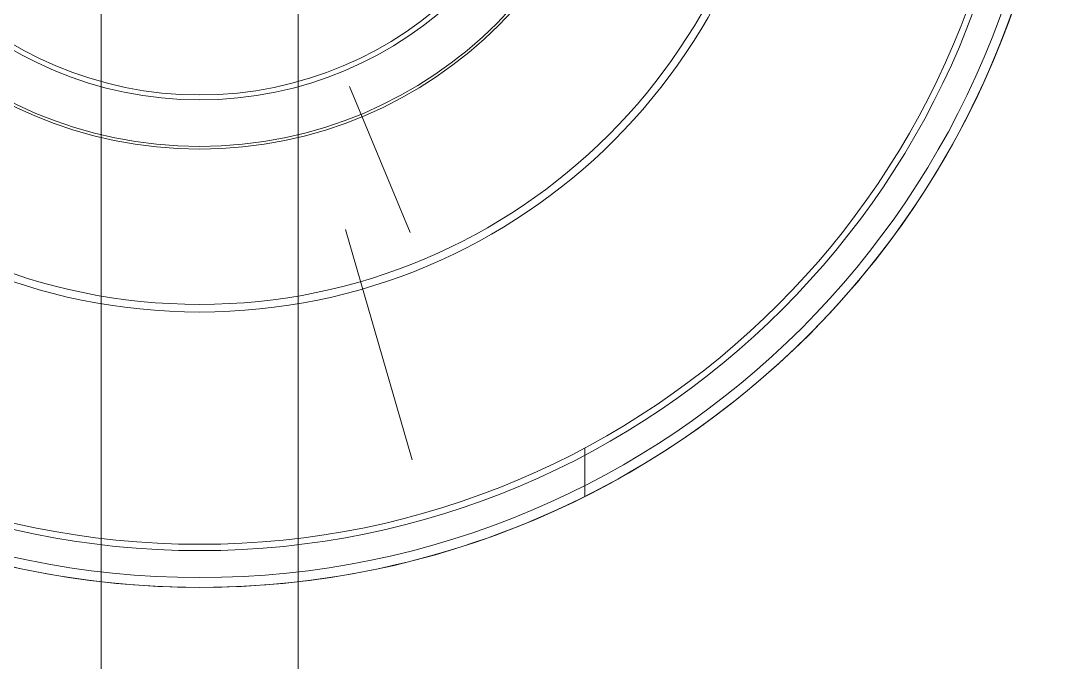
# Model space of a CAD drawing. Header units: millimetres. Extents: x -677815 to 476396, y -125373 to 39000.
# Drawn here: x 132241.7 to 132453, y -725.2 to -595 of the extents above; entities that cross this region are included whole.
import ezdxf

# ---------------------------------------------------------------- set-up
doc = ezdxf.new("R2010")
doc.units = ezdxf.units.MM
doc.layers.add('AM_BOR', color=4, linetype='Continuous', lineweight=25)
doc.layers.add('Xref building Toll$0$P-SANR-FIXT', color=6, linetype='Continuous', lineweight=9)
pattern_1 = [(90, (0, 0), (-406, 2e-14), [])]

# ---------------------------------------------------------------- blocks, each defined once
blk = doc.blocks.new('Xref building Toll$0$FP_358-MASTER GROUND FLOOR')
at = {"layer": 'Xref building Toll$0$P-SANR-FIXT'}
blk.add_line((10.37, 562.3), (-3.18, 609.1), dxfattribs=at)
blk = doc.blocks.new('Xref building Toll$0$FP_357-MASTER GROUND FLOOR')
at = {"layer": 'Xref building Toll$0$P-SANR-FIXT'}
blk.add_blockref('Xref building Toll$0$FP_358-MASTER GROUND FLOOR', (0, 0), dxfattribs=at)
blk = doc.blocks.new('Xref building Toll$0$FP_360-MASTER GROUND FLOOR')
at = {"layer": 'Xref building Toll$0$P-SANR-FIXT'}
blk.add_line((9.52, 533.29), (-2.79, 562.9), dxfattribs=at)
blk = doc.blocks.new('Xref building Toll$0$FP_359-MASTER GROUND FLOOR')
at = {"layer": 'Xref building Toll$0$P-SANR-FIXT'}
blk.add_blockref('Xref building Toll$0$FP_360-MASTER GROUND FLOOR', (0, 0), dxfattribs=at)
blk = doc.blocks.new('Xref building Toll$0$FP_372-MASTER GROUND FLOOR')
at = {"layer": 'Xref building Toll$0$P-SANR-FIXT'}
blk.add_line((60, 230), (60, 765), dxfattribs=at)
blk = doc.blocks.new('Xref building Toll$0$FP_374-MASTER GROUND FLOOR')
at = {"layer": 'Xref building Toll$0$P-SANR-FIXT'}
blk.add_line((20, 765), (20, 230), dxfattribs=at)
blk = doc.blocks.new('Xref building Toll$0$Safety_Shower_amp_Eye_Wash_6042 - Existing-1652982-MASTER GROUND FLOOR')
at = {"layer": 'Xref building Toll$0$P-SANR-FIXT'}
h = blk.add_hatch(dxfattribs=at)
h.set_pattern_fill('FP_312', color=256, style=0, pattern_type=2)
h.set_pattern_definition(pattern_1)
edge = h.paths.add_edge_path(flags=0)
edge.add_arc((40, 460), 166.25, 180, 360)
edge.add_arc((40, 460), 166.25, 360, 540)
edge = h.paths.add_edge_path(flags=0)
edge.add_arc((40, 460), 175, 180, 360)
edge.add_arc((40, 460), 175, 360, 540)
h = blk.add_hatch(dxfattribs=at)
h.set_pattern_fill('FP_312', color=256, style=0, pattern_type=2)
h.set_pattern_definition(pattern_1)
edge = h.paths.add_edge_path(flags=0)
edge.add_arc((40, 460), 76, 180, 360)
edge.add_arc((40, 460), 76, 360, 540)
edge = h.paths.add_edge_path(flags=0)
edge.add_arc((40, 460), 85.46, 180, 360)
edge.add_arc((40, 460), 85.46, 360, 540)
h = blk.add_hatch(dxfattribs=at)
h.set_pattern_fill('FP_311', color=256, style=0, pattern_type=2)
h.set_pattern_definition([(180, (0, 0), (-5e-14, -406), [])])
edge = h.paths.add_edge_path(flags=0)
edge.add_arc((40, 460), 75, 90, 270)
edge.add_arc((40, 460), 75, 270, 450)
edge = h.paths.add_edge_path(flags=0)
edge.add_arc((40, 460), 20, 270, 450)
edge.add_arc((40, 460), 20, 90, 270)
for radius, start, end in [(175, 360, 180), (175, 0, 180), (173, 0, 180), (173, 0, 180), (167.53, 0, 180), (166.25, 0, 180), (119.08, 0, 180), (117.53, 0, 180), (86, 0, 180), (85.46, 0, 180), (76, 0, 180), (76, 0, 180), (75, 90, 270), (75, 90, 270), (75, 270, 90), (75, 270, 90)]:
    blk.add_arc((40, 460), radius, start, end, dxfattribs=at)
for name in ['Xref building Toll$0$FP_374-MASTER GROUND FLOOR', 'Xref building Toll$0$FP_372-MASTER GROUND FLOOR', 'Xref building Toll$0$FP_357-MASTER GROUND FLOOR', 'Xref building Toll$0$FP_359-MASTER GROUND FLOOR']:
    blk.add_blockref(name, (0, 0), dxfattribs=at)
blk = doc.blocks.new('Xref building Toll$0$building block 28092016')
at = {"layer": 'Xref building Toll$0$P-SANR-FIXT', "rotation": 180}
blk.add_blockref('Xref building Toll$0$Safety_Shower_amp_Eye_Wash_6042 - Existing-1652982-MASTER GROUND FLOOR', (854867.64, -671574.46), dxfattribs=at)
blk = doc.blocks.new('Xref building Toll')
blk.add_blockref('Xref building Toll$0$building block 28092016', (-722549.64, 671499.46))

msp = doc.modelspace()

# ---------------------------------------------------------------- block references
at = {"layer": 'AM_BOR'}
msp.add_blockref('Xref building Toll', (0, 0), dxfattribs=at)

doc.saveas('drawing.dxf')
